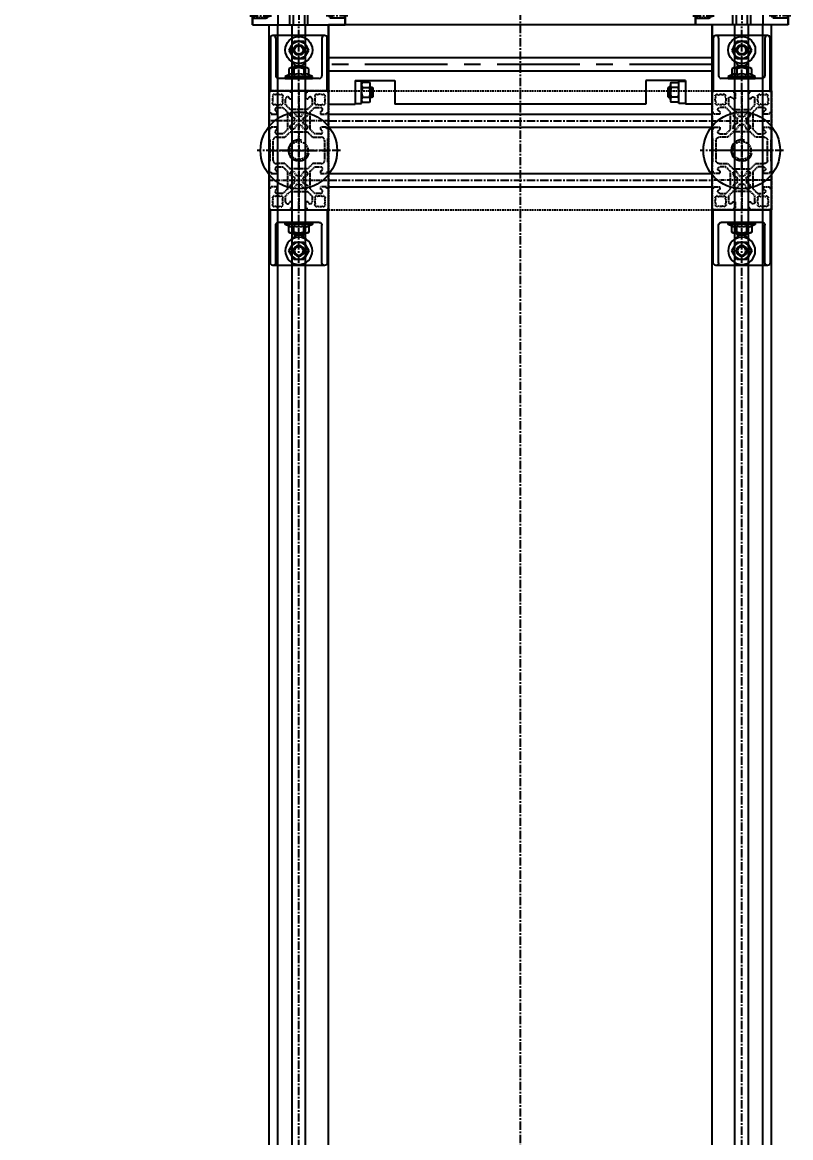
# Model space of a CAD drawing. Header units: inches. Extents: x 0 to 77285, y -118 to 40065.
# Drawn here: x 12786 to 13367, y 21968 to 22813 of the extents above; entities that cross this region are included whole.
import ezdxf

# ---------------------------------------------------------------- set-up
doc = ezdxf.new("R2010")
doc.units = ezdxf.units.IN
doc.header["$LTSCALE"] = 5
doc.header["$MEASUREMENT"] = 0
for name, pattern in [('CENTER', [2, 1.25, -0.25, 0.25, -0.25]), ('CENTERX2', [4, 2.5, -0.5, 0.5, -0.5]), ('HIDDEN', [0.375, 0.25, -0.125])]:
    doc.linetypes.add(name, pattern=pattern)
for name, color, linetype in [('11', 1, 'CENTER'), ('22', 2, 'HIDDEN'), ('44', 4, 'Continuous'), ('77', 40, 'HIDDEN'), ('A', 8, 'Continuous'), ('B', 123, 'Continuous'), ('G', 231, 'Continuous'), ('T', 3, 'Continuous')]:
    doc.layers.add(name, color=color, linetype=linetype)
doc.styles.add('SCI', font='')
doc.styles.get('SCI').set_extended_font_data('Gulim')
doc.dimstyles.new('SCH', dxfattribs={"dimtxt": 2.5, "dimasz": 2, "dimexe": 1.25, "dimexo": 0.625, "dimtad": 1, "dimdec": 8, "dimtxsty": 'SCI', "dimcen": 2.5, "dimclrd": 4, "dimclre": 4, "dimclrt": 7, "dimadec": 8, "dimazin": 2, "dimtfac": 1, "dimtdec": 8, "dimtmove": 0, "dimatfit": 3, "dimfxl": 1, "dimarcsym": 0})

# ---------------------------------------------------------------- blocks, each defined once
blk = doc.blocks.new('A$C2389a0cc')
for p, q in [((0, 60), (20, 60)), ((0, 0), (0, 60)), ((20, 42), (20, 60)), ((20, 42), (20, 60)), ((20, 42.5), (20, 59.5)), ((20, 59.5), (25, 59.5)), ((20, 59.5), (25, 59.5)), ((25, 59.5), (25, 42.5)), ((25, 59.5), (25, 42.5)), ((50, 42), (50, 60)), ((50, 60), (240, 60)), ((240, 42), (240, 60)), ((265, 59.5), (265, 42.5)), ((270, 59.5), (265, 59.5)), ((265, 59.5), (265, 42.5)), ((270, 59.5), (265, 59.5)), ((290, 60), (270, 60)), ((270, 42), (270, 60)), ((270, 42), (270, 60)), ((270, 42.5), (270, 59.5)), ((290, 0), (290, 60)), ((25, 56.63), (25, 45.37)), ((25, 56.63), (25, 45.37)), ((25.58, 58.51), (30.92, 58.51)), ((25.58, 58.51), (30.92, 58.51)), ((25.58, 54.75), (30.92, 54.75)), ((25.58, 54.75), (30.92, 54.75)), ((31.5, 56.63), (31.5, 45.37)), ((31.5, 56.63), (31.5, 45.37)), ((32.72, 55), (31.5, 55)), ((32.72, 55), (31.5, 55)), ((31.5, 54.32), (33.4, 54.32)), ((31.5, 54.32), (33.4, 54.32)), ((32.72, 47), (32.72, 55)), ((33.4, 54.32), (32.72, 55)), ((32.72, 47), (32.72, 55)), ((33.4, 54.32), (32.72, 55)), ((33.4, 47.68), (33.4, 54.32)), ((33.4, 47.68), (33.4, 54.32)), ((256.6, 54.32), (257.28, 55)), ((256.6, 54.32), (257.28, 55)), ((256.6, 47.68), (256.6, 54.32)), ((258.5, 54.32), (256.6, 54.32)), ((256.6, 47.68), (256.6, 54.32)), ((258.5, 54.32), (256.6, 54.32)), ((257.28, 47), (257.28, 55)), ((257.28, 55), (258.5, 55)), ((257.28, 47), (257.28, 55)), ((257.28, 55), (258.5, 55)), ((258.5, 56.63), (258.5, 45.37)), ((258.5, 56.63), (258.5, 45.37)), ((264.42, 58.51), (259.08, 58.51)), ((264.42, 58.51), (259.08, 58.51)), ((264.42, 54.75), (259.08, 54.75)), ((264.42, 54.75), (259.08, 54.75)), ((265, 56.63), (265, 45.37)), ((265, 56.63), (265, 45.37)), ((25, 42.5), (20, 42.5)), ((25, 42.5), (20, 42.5)), ((25.58, 47.25), (30.92, 47.25)), ((25.58, 47.25), (30.92, 47.25)), ((30.92, 43.49), (25.58, 43.49)), ((30.92, 43.49), (25.58, 43.49)), ((31.5, 47.68), (33.4, 47.68)), ((31.5, 47.68), (33.4, 47.68)), ((31.5, 47), (32.72, 47)), ((31.5, 47), (32.72, 47)), ((32.72, 47), (33.4, 47.68)), ((32.72, 47), (33.4, 47.68)), ((257.28, 47), (256.6, 47.68)), ((258.5, 47.68), (256.6, 47.68)), ((257.28, 47), (256.6, 47.68)), ((258.5, 47.68), (256.6, 47.68)), ((258.5, 47), (257.28, 47)), ((258.5, 47), (257.28, 47)), ((264.42, 47.25), (259.08, 47.25)), ((264.42, 47.25), (259.08, 47.25)), ((259.08, 43.49), (264.42, 43.49)), ((259.08, 43.49), (264.42, 43.49)), ((265, 42.5), (270, 42.5)), ((265, 42.5), (270, 42.5)), ((20, 42), (50, 42)), ((270, 42), (240, 42)), ((0, 0), (290, 0))]:
    blk.add_line(p, q)
at = {"color": 252}
for p, q in [((0, 35), (290, 35)), ((0, 25), (290, 25))]:
    blk.add_line(p, q, dxfattribs=at)
for centre, radius, start, end in [((28.32, 56.63), 3.32, 145.61575, 214.38425), ((28.32, 56.63), 3.32, 145.61575, 214.38425), ((37.42, 51), 12.42, 162.41205, 197.58795), ((37.42, 51), 12.42, 162.41205, 197.58795), ((28.18, 56.63), 3.32, 325.61575, 34.38425), ((28.18, 56.63), 3.32, 325.61575, 34.38425), ((19.08, 51), 12.42, 342.41205, 17.58795), ((19.08, 51), 12.42, 342.41205, 17.58795), ((261.82, 56.63), 3.32, 145.61575, 214.38425), ((261.82, 56.63), 3.32, 145.61575, 214.38425), ((270.92, 51), 12.42, 162.41205, 197.58795), ((270.92, 51), 12.42, 162.41205, 197.58795), ((261.68, 56.63), 3.32, 325.61575, 34.38425), ((261.68, 56.63), 3.32, 325.61575, 34.38425), ((252.58, 51), 12.42, 342.41205, 17.58795), ((252.58, 51), 12.42, 342.41205, 17.58795), ((28.32, 45.37), 3.32, 145.61575, 214.38425), ((28.32, 45.37), 3.32, 145.61575, 214.38425), ((28.18, 45.37), 3.32, 325.61575, 34.38425), ((28.18, 45.37), 3.32, 325.61575, 34.38425), ((261.82, 45.37), 3.32, 145.61575, 214.38425), ((261.82, 45.37), 3.32, 145.61575, 214.38425), ((261.68, 45.37), 3.32, 325.61575, 34.38425), ((261.68, 45.37), 3.32, 325.61575, 34.38425)]:
    blk.add_arc(centre, radius, start, end)
at = {"layer": '11', "linetype": 'CENTERX2', "ltscale": 5}
blk.add_line((0, 30), (290, 30), dxfattribs=at)
blk = doc.blocks.new('A$Ca5c36658')
for p, q in [((-170, -70), (-170, 0)), ((0, 0), (-170, 0)), ((0, -28.25), (0, 0)), ((-164.5, -21), (-164.5, -49)), ((-148.5, -20), (-163.5, -20)), ((-147.5, -49), (-147.5, -21)), ((-119, -29.25), (-119, -40.75)), ((0, -28.25), (-118, -28.25)), ((0, -41.75), (-118, -41.75)), ((0, -70), (0, -41.75)), ((-163.5, -50), (-148.5, -50)), ((0, -70), (-170, -70))]:
    blk.add_line(p, q)
for centre, start, end in [((-163.5, -21), 90, 180), ((-148.5, -21), 0, 90), ((-118, -29.25), 90, 180), ((-118, -40.75), 180, 270), ((-163.5, -49), 180, 270), ((-148.5, -49), 270, 0)]:
    blk.add_arc(centre, 1, start, end)
at = {"layer": 'G'}
for q in [(-170, -53.82), (0, -51)]:
    blk.add_line((-154, -51), q, dxfattribs=at)
blk = doc.blocks.new('A$C104a9f2b')
for p, q in [((-170, -70), (-170, 0)), ((-170, 0), (0, 0)), ((0, -70), (0, 0)), ((0, -70), (-170, -70))]:
    blk.add_line(p, q)
at = {"layer": '11'}
for p, q in [((-135, 2), (-135, -14.39)), ((-7, 2), (-7, -14.39)), ((-135, -72), (-135, -55.61)), ((-7, -72), (-7, -55.61))]:
    blk.add_line(p, q, dxfattribs=at)
at = {"layer": '22'}
for p, q in [((-136.62, -0.38), (-137, 0)), ((-133, 0), (-133.38, -0.38)), ((-8.62, -0.38), (-9, 0)), ((-5, 0), (-5.38, -0.38)), ((-136.62, -0.38), (-136.62, -11.46)), ((-136.62, -0.38), (-133.38, -0.38)), ((-133.38, -11.46), (-133.38, -0.38)), ((-8.62, -0.38), (-8.62, -11.46)), ((-8.62, -0.38), (-5.38, -0.38)), ((-5.38, -11.46), (-5.38, -0.38)), ((-136.62, -11.46), (-133.38, -11.46)), ((-136.62, -11.46), (-135, -12.39)), ((-135, -12.39), (-133.38, -11.46)), ((-8.62, -11.46), (-5.38, -11.46)), ((-8.62, -11.46), (-7, -12.39)), ((-7, -12.39), (-5.38, -11.46)), ((-136.62, -58.54), (-135, -57.61)), ((-136.62, -69.62), (-136.62, -58.54)), ((-136.62, -58.54), (-133.38, -58.54)), ((-135, -57.61), (-133.38, -58.54)), ((-133.38, -58.54), (-133.38, -69.62)), ((-8.62, -58.54), (-7, -57.61)), ((-8.62, -69.62), (-8.62, -58.54)), ((-8.62, -58.54), (-5.38, -58.54)), ((-7, -57.61), (-5.38, -58.54)), ((-5.38, -58.54), (-5.38, -69.62)), ((-136.62, -69.62), (-137, -70)), ((-136.62, -69.62), (-133.38, -69.62)), ((-133, -70), (-133.38, -69.62)), ((-8.62, -69.62), (-9, -70)), ((-8.62, -69.62), (-5.38, -69.62)), ((-5, -70), (-5.38, -69.62))]:
    blk.add_line(p, q, dxfattribs=at)
at = {"layer": 'T'}
for p, q in [((-137, 0), (-137, -10)), ((-133, 0), (-133, -10)), ((-9, 0), (-9, -10)), ((-5, 0), (-5, -10)), ((-137, -10), (-136.62, -10.66)), ((-137, -10), (-133, -10)), ((-133, -10), (-133.38, -10.66)), ((-9, -10), (-8.62, -10.66)), ((-9, -10), (-5, -10)), ((-5, -10), (-5.38, -10.66)), ((-137, -60), (-136.62, -59.34)), ((-137, -70), (-137, -60)), ((-137, -60), (-133, -60)), ((-133, -60), (-133.38, -59.34)), ((-133, -70), (-133, -60)), ((-9, -60), (-8.62, -59.34)), ((-9, -70), (-9, -60)), ((-9, -60), (-5, -60)), ((-5, -60), (-5.38, -59.34)), ((-5, -70), (-5, -60))]:
    blk.add_line(p, q, dxfattribs=at)
blk = doc.blocks.new('A$Ca14b25c8')
for p, q in [((0, -70), (0, 0)), ((0, 0), (170, 0)), ((170, -70), (170, 0)), ((0, -70), (170, -70))]:
    blk.add_line(p, q)
at = {"layer": '11'}
for p, q in [((40, -13), (40, 0)), ((70, -71), (70, 1)), ((100, -13), (100, 0)), ((0, -35), (170, -35)), ((40, -57), (40, -70)), ((100, -57), (100, -70))]:
    blk.add_line(p, q, dxfattribs=at)
at = {"layer": '22'}
for p, q in [((36.6765, 0), (36.6765, -13)), ((43.3235, -13), (43.3235, 0)), ((96.6765, -13), (96.6765, 0)), ((103.3235, 0), (103.3235, -13)), ((20, -30.812), (0, -30.812)), ((0, -39.188), (19.188, -39.188)), ((36.6765, -70), (36.6765, -57)), ((43.3235, -57), (43.3235, -70)), ((96.6765, -57), (96.6765, -70)), ((103.3235, -70), (103.3235, -57))]:
    blk.add_line(p, q, dxfattribs=at)
at = {"layer": 'A', "linetype": 'Continuous'}
for p, q in [((46.5, -4.2), (46.5, -13)), ((50, 0), (50, -4.2)), ((90, 0), (90, -4.2)), ((93.5, -4.2), (93.5, -13)), ((46.5, -65.8), (46.5, -57)), ((50, -70), (50, -65.8)), ((90, -70), (90, -65.8))]:
    blk.add_line(p, q, dxfattribs=at)
at = {"layer": 'A'}
for p, q in [((46.5, -4.2), (93.5, -4.2)), ((30, -13), (113, -13)), ((154, -15.5), (117.3301, -15.5)), ((20, -47), (20, -23)), ((159, -20.5), (159, -49.5)), ((159, -30.8), (170, -30.8)), ((159, -39.2), (170, -39.2)), ((30, -57), (113, -57)), ((93.5, -65.8), (93.5, -57)), ((154, -54.5), (117.3301, -54.5)), ((46.5, -65.8), (93.5, -65.8))]:
    blk.add_line(p, q, dxfattribs=at)
for centre, radius, start, end in [((30, -23), 10, 90, 180), ((113, -18), 5, 30, 90), ((154, -20.5), 5, 0, 90), ((30, -47), 10, 180, 270), ((154, -49.5), 5, 270, 0), ((113, -52), 5, 270, 330)]:
    blk.add_arc(centre, radius, start, end, dxfattribs=at)
at = {"layer": 'T'}
for p, q in [((36, -13), (36, 0)), ((44, 0), (44, -13)), ((96, 0), (96, -13)), ((104, -13), (104, 0)), ((0, -30), (20, -30)), ((20, -40), (0, -40)), ((36, -57), (36, -70)), ((44, -70), (44, -57)), ((96, -70), (96, -57)), ((104, -57), (104, -70))]:
    blk.add_line(p, q, dxfattribs=at)
blk = doc.blocks.new('A$C47db6cef')
at = {"ltscale": 0.506191}
for p, q in [((0, 43), (0, 28.5)), ((16.5, 45), (2, 45)), ((3.74, 42.67), (4.47, 41.95)), ((8.53, 41.95), (9.26, 42.67)), ((16.5, 43.5), (16.5, 45)), ((28.5, 45), (16.5, 45)), ((17.5, 43.5), (16.5, 43.5)), ((17.5, 39), (17.5, 43.5)), ((27.5, 43.5), (27.5, 39)), ((28.5, 43.5), (27.5, 43.5)), ((28.5, 45), (28.5, 43.5)), ((36.5, 45), (28.5, 45)), ((37, 44.5), (36.5, 45)), ((44.7, 44.5), (37, 44.5)), ((45, 44.2), (44.7, 44.5)), ((45.3, 44.5), (45, 44.2)), ((53, 44.5), (45.3, 44.5)), ((53.5, 45), (53, 44.5)), ((61.5, 45), (53.5, 45)), ((61.5, 43.5), (61.5, 45)), ((73.5, 45), (61.5, 45)), ((62.5, 43.5), (61.5, 43.5)), ((62.5, 39), (62.5, 43.5)), ((72.5, 43.5), (72.5, 39)), ((73.5, 43.5), (72.5, 43.5)), ((73.5, 45), (73.5, 43.5)), ((88, 45), (73.5, 45)), ((80.74, 42.67), (81.47, 41.95)), ((85.53, 41.95), (86.26, 42.67)), ((90, 28.5), (90, 43)), ((3.05, 40.53), (2.33, 41.26)), ((2.33, 35.74), (3.05, 36.47)), ((4.47, 35.05), (3.74, 34.33)), ((9.26, 34.33), (8.53, 35.05)), ((10.67, 41.26), (9.95, 40.53)), ((9.95, 36.47), (10.67, 35.74)), ((12.5, 34.5), (12.5, 39)), ((16, 31), (12.5, 34.5)), ((15.5, 39), (17.5, 39)), ((27.5, 39), (29.5, 39)), ((32.5, 34.5), (29, 31)), ((32.5, 39), (32.5, 34.5)), ((35, 33), (35, 39.5)), ((37.5, 42), (52.5, 42)), ((55, 39.5), (55, 33)), ((57.5, 34.5), (57.5, 39)), ((61, 31), (57.5, 34.5)), ((60.5, 39), (62.5, 39)), ((72.5, 39), (74.5, 39)), ((77.5, 34.5), (74, 31)), ((77.5, 39), (77.5, 34.5)), ((80.05, 40.53), (79.33, 41.26)), ((79.33, 35.74), (80.05, 36.47)), ((81.47, 35.05), (80.74, 34.33)), ((86.26, 34.33), (85.53, 35.05)), ((87.67, 41.26), (86.95, 40.53)), ((86.95, 36.47), (87.67, 35.74)), ((0, 28.5), (1.5, 28.5)), ((0, 28.5), (0, 16.5)), ((1.5, 28.5), (1.5, 27.5)), ((1.5, 27.5), (6, 27.5)), ((6, 32.5), (10.5, 32.5)), ((6, 27.5), (6, 29.5)), ((10.5, 32.5), (14, 29)), ((14, 29), (14, 22.8)), ((22.2, 31), (16, 31)), ((16, 26.25), (16, 28)), ((19.47, 24.25), (16, 26.25)), ((17, 29), (18.75, 29)), ((18.75, 29), (20.75, 25.53)), ((22.5, 30.7), (22.2, 31)), ((22.8, 31), (22.5, 30.7)), ((29, 31), (22.8, 31)), ((24.25, 25.53), (26.25, 29)), ((29, 26.25), (25.53, 24.25)), ((26.25, 29), (28, 29)), ((29, 28), (29, 26.25)), ((31, 29), (35, 33)), ((31, 16), (31, 29)), ((55, 33), (59, 29)), ((59, 29), (59, 16)), ((67.2, 31), (61, 31)), ((61, 26.25), (61, 28)), ((64.47, 24.25), (61, 26.25)), ((62, 29), (63.75, 29)), ((63.75, 29), (65.75, 25.53)), ((67.5, 30.7), (67.2, 31)), ((67.8, 31), (67.5, 30.7)), ((74, 31), (67.8, 31)), ((69.25, 25.53), (71.25, 29)), ((74, 26.25), (70.53, 24.25)), ((71.25, 29), (73, 29)), ((74, 28), (74, 26.25)), ((76, 29), (79.5, 32.5)), ((76, 22.8), (76, 29)), ((79.5, 32.5), (84, 32.5)), ((84, 29.5), (84, 27.5)), ((84, 27.5), (88.5, 27.5)), ((88.5, 28.5), (90, 28.5)), ((88.5, 27.5), (88.5, 28.5)), ((90, 16.5), (90, 28.5)), ((1.5, 17.5), (1.5, 16.5)), ((6, 17.5), (1.5, 17.5)), ((6, 15.5), (6, 17.5)), ((14, 22.8), (14.3, 22.5)), ((14.3, 22.5), (14, 22.2)), ((14, 22.2), (14, 16)), ((16, 18.75), (19.47, 20.75)), ((16, 17), (16, 18.75)), ((20.75, 19.47), (18.75, 16)), ((26.25, 16), (24.25, 19.47)), ((25.53, 20.75), (29, 18.75)), ((29, 18.75), (29, 17)), ((61, 18.75), (64.47, 20.75)), ((61, 17), (61, 18.75)), ((65.75, 19.47), (63.75, 16)), ((71.25, 16), (69.25, 19.47)), ((70.53, 20.75), (74, 18.75)), ((74, 18.75), (74, 17)), ((75.7, 22.5), (76, 22.8)), ((76, 22.2), (75.7, 22.5)), ((76, 16), (76, 22.2)), ((84, 17.5), (84, 15.5)), ((88.5, 17.5), (84, 17.5)), ((88.5, 16.5), (88.5, 17.5)), ((0, 16.5), (0, 2)), ((1.5, 16.5), (0, 16.5)), ((3.05, 8.53), (2.33, 9.26)), ((3.74, 10.67), (4.47, 9.95)), ((10.5, 12.5), (6, 12.5)), ((8.53, 9.95), (9.26, 10.67)), ((10.67, 9.26), (9.95, 8.53)), ((14, 16), (10.5, 12.5)), ((12.5, 10.5), (16, 14)), ((12.5, 6), (12.5, 10.5)), ((16, 14), (22.2, 14)), ((18.75, 16), (17, 16)), ((22.2, 14), (22.5, 14.3)), ((22.5, 14.3), (22.8, 14)), ((22.8, 14), (29, 14)), ((28, 16), (26.25, 16)), ((29, 14), (32.5, 10.5)), ((35, 12), (31, 16)), ((32.5, 10.5), (32.5, 6)), ((35, 5.5), (35, 12)), ((59, 16), (55, 12)), ((55, 12), (55, 5.5)), ((57.5, 10.5), (61, 14)), ((57.5, 6), (57.5, 10.5)), ((61, 14), (67.2, 14)), ((63.75, 16), (62, 16)), ((67.2, 14), (67.5, 14.3)), ((67.5, 14.3), (67.8, 14)), ((67.8, 14), (74, 14)), ((73, 16), (71.25, 16)), ((74, 14), (77.5, 10.5)), ((79.5, 12.5), (76, 16)), ((77.5, 10.5), (77.5, 6)), ((80.05, 8.53), (79.33, 9.26)), ((84, 12.5), (79.5, 12.5)), ((80.74, 10.67), (81.47, 9.95)), ((85.53, 9.95), (86.26, 10.67)), ((87.67, 9.26), (86.95, 8.53)), ((90, 16.5), (88.5, 16.5)), ((90, 2), (90, 16.5)), ((2, 0), (16.5, 0)), ((2.33, 3.74), (3.05, 4.47)), ((4.47, 3.05), (3.74, 2.33)), ((9.26, 2.33), (8.53, 3.05)), ((9.95, 4.47), (10.67, 3.74)), ((17.5, 6), (15.5, 6)), ((16.5, 1.5), (17.5, 1.5)), ((16.5, 0), (16.5, 1.5)), ((16.5, 0), (28.5, 0)), ((17.5, 1.5), (17.5, 6)), ((27.5, 6), (27.5, 1.5)), ((29.5, 6), (27.5, 6)), ((27.5, 1.5), (28.5, 1.5)), ((28.5, 1.5), (28.5, 0)), ((28.5, 0), (35.55, 0)), ((35.55, 0), (36.05, 0.5)), ((36.05, 0.5), (44.7, 0.5)), ((52.5, 3), (37.5, 3)), ((44.7, 0.5), (45, 0.8)), ((45, 0.8), (45.3, 0.5)), ((45.3, 0.5), (53.95, 0.5)), ((53.95, 0.5), (54.45, 0)), ((62.5, 6), (60.5, 6)), ((61.5, 1.5), (62.5, 1.5)), ((61.5, 0), (61.5, 1.5)), ((62.5, 1.5), (62.5, 6)), ((72.5, 6), (72.5, 1.5)), ((74.5, 6), (72.5, 6)), ((72.5, 1.5), (73.5, 1.5)), ((73.5, 1.5), (73.5, 0)), ((79.33, 3.74), (80.05, 4.47)), ((81.47, 3.05), (80.74, 2.33)), ((86.26, 2.33), (85.53, 3.05)), ((86.95, 4.47), (87.67, 3.74))]:
    blk.add_line(p, q, dxfattribs=at)
for p, q in [((54.45, 0), (61.5, 0)), ((61.5, 0), (73.5, 0)), ((73.5, 0), (88, 0))]:
    blk.add_line(p, q)
for centre, radius, start, end in [((2, 43), 2, 90, 180), ((6.5, 38.5), 5, 123.46304, 146.53696), ((6.5, 38.5), 4, 59.47751, 120.52249), ((6.5, 38.5), 5, 33.46304, 56.53696), ((83.5, 38.5), 5, 123.46304, 146.53696), ((83.5, 38.5), 4, 59.47751, 120.52249), ((83.5, 38.5), 5, 33.46304, 56.53696), ((88, 43), 2, 0, 90), ((6.5, 38.5), 5, 213.46304, 236.53696), ((6.5, 38.5), 4, 149.47751, 210.52249), ((6.5, 38.5), 4, 239.47751, 300.52249), ((6.5, 38.5), 5, 303.46304, 326.53696), ((6.5, 38.5), 4, 329.47751, 30.52249), ((14, 39), 1.5, 0, 180), ((31, 39), 1.5, 0, 180), ((37.5, 39.5), 2.5, 90, 180), ((52.5, 39.5), 2.5, 0, 90), ((59, 39), 1.5, 0, 180), ((76, 39), 1.5, 0, 180), ((83.5, 38.5), 5, 213.46304, 236.53696), ((83.5, 38.5), 4, 149.47751, 210.52249), ((83.5, 38.5), 4, 239.47751, 300.52249), ((83.5, 38.5), 5, 303.46304, 326.53696), ((83.5, 38.5), 4, 329.47751, 30.52249), ((6, 31), 1.5, 90, 270), ((17, 28), 1, 90, 180), ((22.5, 22.5), 3.5, 60, 120), ((28, 28), 1, 0, 90), ((62, 28), 1, 90, 180), ((67.5, 22.5), 3.5, 60, 120), ((73, 28), 1, 0, 90), ((84, 31), 1.5, 270, 90), ((17, 17), 1, 180, 270), ((22.5, 22.5), 3.5, 150, 210), ((22.5, 22.5), 3.5, 240, 300), ((22.5, 22.5), 3.5, 330, 30), ((28, 17), 1, 270, 0), ((62, 17), 1, 180, 270), ((67.5, 22.5), 3.5, 150, 210), ((67.5, 22.5), 3.5, 240, 300), ((67.5, 22.5), 3.5, 330, 30), ((73, 17), 1, 270, 0), ((6.5, 6.5), 5, 123.46304, 146.53696), ((6.5, 6.5), 4, 149.47751, 210.52249), ((6.5, 6.5), 4, 59.47751, 120.52249), ((6, 14), 1.5, 90, 270), ((6.5, 6.5), 5, 33.46304, 56.53696), ((6.5, 6.5), 4, 329.47751, 30.52249), ((83.5, 6.5), 5, 123.46304, 146.53696), ((83.5, 6.5), 4, 149.47751, 210.52249), ((83.5, 6.5), 4, 59.47751, 120.52249), ((84, 14), 1.5, 270, 90), ((83.5, 6.5), 5, 33.46304, 56.53696), ((83.5, 6.5), 4, 329.47751, 30.52249), ((2, 2), 2, 180, 270), ((6.5, 6.5), 5, 213.46304, 236.53696), ((6.5, 6.5), 4, 239.47751, 300.52249), ((6.5, 6.5), 5, 303.46304, 326.53696), ((14, 6), 1.5, 180, 0), ((31, 6), 1.5, 180, 0), ((37.5, 5.5), 2.5, 180, 270), ((52.5, 5.5), 2.5, 270, 0), ((59, 6), 1.5, 180, 0), ((76, 6), 1.5, 180, 0), ((83.5, 6.5), 5, 213.46304, 236.53696), ((83.5, 6.5), 4, 239.47751, 300.52249), ((83.5, 6.5), 5, 303.46304, 326.53696), ((88, 2), 2, 270, 0)]:
    blk.add_arc(centre, radius, start, end, dxfattribs=at)
at = {"layer": '11', "ltscale": 0.506191}
for p, q in [((22.5, 45), (22.5, 0)), ((67.5, 0), (67.5, 45)), ((90, 22.5), (0, 22.5))]:
    blk.add_line(p, q, dxfattribs=at)
at = {"layer": '11'}
blk.add_line((45, 45), (45, 0), dxfattribs=at)
at = {"layer": 'A', "ltscale": 0.506191}
for p, q in [((0, 45), (0, 43)), ((2, 45), (0, 45)), ((53.5, 45), (36.5, 45)), ((90, 45), (88, 45)), ((90, 43), (90, 45)), ((0, 2), (0, 0)), ((0, 0), (2, 0)), ((35.55, 0), (54.45, 0)), ((90, 0), (90, 2))]:
    blk.add_line(p, q, dxfattribs=at)
at = {"layer": 'A'}
blk.add_line((88, 0), (90, 0), dxfattribs=at)
blk = doc.blocks.new('A$C632A6005')
for p, q in [((-21.5, 0), (-21.5, -40)), ((21.5, 0), (-21.5, 0)), ((21.5, -40.1), (21.5, 0)), ((-17.5, -40), (-17.5, -11.5)), ((-15.5, -9.5), (15.5, -9.5)), ((10.25, -9.5), (-10.25, -9.5)), ((-10.25, -9.5), (-10.25, -11)), ((-10.25, -11), (10.25, -11)), ((-10.25, -11), (-7.51, -12.3)), ((-7.51, -12.3), (-7.51, -16.89)), ((-3.75, -16.86), (-3.75, -12.3)), ((3.76, -16.86), (3.76, -12.3)), ((7.51, -12.3), (10.25, -11)), ((7.51, -16.89), (7.51, -12.3)), ((10.25, -11), (10.25, -9.5)), ((17.5, -40), (17.5, -11.5)), ((-7.51, -16.89), (-6.44, -17.5)), ((-3.75, -24.5), (-7.5, -31)), ((-6.44, -17.5), (6.45, -17.5)), ((-4, -18.2), (-4, -17.5)), ((-4, -18.2), (4, -18.2)), ((-3.2, -19), (-4, -18.2)), ((3.75, -24.5), (-3.75, -24.5)), ((-3.2, -19), (3.2, -19)), ((3.2, -19), (4, -18.2)), ((7.51, -31), (3.75, -24.5)), ((4, -18.2), (4, -17.5)), ((6.45, -17.5), (7.51, -16.89)), ((-7.5, -31), (-3.75, -37.5)), ((3.75, -37.5), (7.51, -31)), ((-19.5, -42), (19.6, -42)), ((-3.75, -37.5), (3.75, -37.5))]:
    blk.add_line(p, q)
for radius in [10.25, 6.5, 4, 3.2]:
    blk.add_circle((0, -31), radius)
for centre, radius, start, end in [((-15.5, -11.5), 2, 89.99999, 180.00003), ((-5.63, -9.89), 3.06, 232.12112, 307.87888), ((-5.63, -14.44), 3.06, 232.12112, 307.87888), ((0, -1.68), 11.26, 250.52878, 289.47122), ((0, -6.24), 11.26, 250.52878, 289.47122), ((5.63, -9.89), 3.06, 232.12112, 307.87888), ((5.63, -14.44), 3.06, 232.12112, 307.87888), ((15.5, -11.5), 2, 0.00001, 89.99999), ((0, -22.5), 4.1, 121.38856, 166.72724), ((0, -22.5), 4.1, 13.27276, 58.61144), ((-19.5, -40), 2, 180.00003, 270.00001), ((-19.5, -40), 2, 270.00001, 0.00002), ((19.5, -40), 2, 180.00003, 270.00001), ((19.6, -40.1), 1.9, 270.00001, 0.00002)]:
    blk.add_arc(centre, radius, start, end)
blk = doc.blocks.new('A$C08fce532')
for p, q in [((-22.5, 90), (-22.5, 0)), ((-22.5, 90), (-22.5, 0)), ((312.5, 90), (22.5, 90)), ((22.5, 0), (22.5, 90)), ((312.5, 0), (312.5, 90)), ((357.5, 90), (357.5, 0)), ((312.5, 0), (22.5, 0))]:
    blk.add_line(p, q)
at = {"layer": '11'}
for p, q in [((312.5, 67.5), (22.5, 67.5)), ((-31.5, 45), (31.5, 45)), ((303.5, 45), (366.5, 45)), ((312.5, 22.5), (22.5, 22.5))]:
    blk.add_line(p, q, dxfattribs=at)
at = {"layer": '22'}
for centre in [(0, 45), (335, 45)]:
    blk.add_circle(centre, 6.92, dxfattribs=at)
at = {"layer": '44'}
for centre in [(0, 45), (335, 45)]:
    blk.add_circle(centre, 29, dxfattribs=at)
at = {"layer": 'A'}
for p, q in [((312.5, 72.5), (22.5, 72.5)), ((312.5, 62.5), (22.5, 62.5)), ((312.5, 27.5), (22.5, 27.5)), ((312.5, 17.5), (22.5, 17.5))]:
    blk.add_line(p, q, dxfattribs=at)
at = {"layer": 'T'}
for centre in [(0, 45), (335, 45)]:
    blk.add_arc(centre, 8, 255, 165, dxfattribs=at)
at = {"xscale": -1.000000000000001, "rotation": 90}
blk.add_blockref('A$C47db6cef', (22.5, 90), dxfattribs=at)
at = {"rotation": 270}
blk.add_blockref('A$C47db6cef', (312.5, 90), dxfattribs=at)
at = {"layer": '44', "xscale": -1, "rotation": 180}
for p in [(0, 90), (335, 90)]:
    blk.add_blockref('A$C632A6005', p, dxfattribs=at)
at = {"layer": '44'}
for p in [(0, 0), (335, 0)]:
    blk.add_blockref('A$C632A6005', p, dxfattribs=at)
blk = doc.blocks.new('A$C8e4350b7')
for p, q in [((7340, 190), (180, 190)), ((7340, 145), (180, 145)), ((7340, -145), (180, -145)), ((7340, -190), (180, -190))]:
    blk.add_line(p, q)
at = {"layer": '11'}
for p, q in [((7340, 167.5), (180, 167.5)), ((10, 0), (180, 0)), ((180, 0), (7340, 0)), ((7340, -167.5), (180, -167.5))]:
    blk.add_line(p, q, dxfattribs=at)
at = {"layer": 'B'}
for p, q in [((7340, 172.65), (180, 172.65)), ((7340, 162.35), (180, 162.35)), ((7340, -162.35), (180, -162.35)), ((7340, -172.65), (180, -172.65))]:
    blk.add_line(p, q, dxfattribs=at)
at = {"layer": 'G'}
for p, q in [((7340, 183.5), (180, 183.5)), ((7340, -183.5), (180, -183.5))]:
    blk.add_line(p, q, dxfattribs=at)
at = {"xscale": -1, "rotation": 180}
for name, p in [('A$C104a9f2b', (180, 132.5)), ('A$Ca14b25c8', (10, 132.5)), ('A$Ca5c36658', (180, 132.5))]:
    blk.add_blockref(name, p, dxfattribs=at)
at = {"rotation": 270}
blk.add_blockref('A$C2389a0cc', (180, 145), dxfattribs=at)
for name, p in [('A$C104a9f2b', (180, -132.5)), ('A$Ca14b25c8', (10, -132.5)), ('A$Ca5c36658', (180, -132.5))]:
    blk.add_blockref(name, p)
at = {"layer": '77', "rotation": 270}
blk.add_blockref('A$C08fce532', (230, 167.5), dxfattribs=at)
blk = doc.blocks.new('*D395')
at = {"color": 4, "lineweight": -2, "transparency": 16777216}
for p, q in [((12910.15, 22980.55), (10205.36, 22980.55)), ((10305.36, 22820.55), (10305.36, 15530.55)), ((12910.65, 15370.55), (10205.36, 15370.55))]:
    blk.add_line(p, q, dxfattribs=at)
at = {"color": 4, "transparency": 16777216}
for points in [[(10278.69, 22820.55), (10332.03, 22820.55), (10305.36, 22980.55)], [(10278.69, 15530.55), (10332.03, 15530.55), (10305.36, 15370.55)]]:
    blk.add_solid(points, dxfattribs=at)
at = {"layer": 'Defpoints', "color": 0, "transparency": 16777216}
for p in [(12960.15, 22980.55), (10305.36, 15370.55), (12960.65, 15370.55)]:
    blk.add_point(p, dxfattribs=at)
at = {"color": 7, "transparency": 16777216, "insert": (10152.56, 19175.55), "char_height": 200, "attachment_point": 5, "rotation": 90, "style": 'SCI'}
blk.add_mtext('7610', dxfattribs=at)
blk = doc.blocks.new('*D419')
at = {"color": 4, "lineweight": -2, "transparency": 16777216}
for p, q in [((12901.33, 26433.05), (8765.28, 26433.05)), ((8865.28, 26273.05), (8865.28, 15530.55)), ((12910.65, 15370.55), (8765.28, 15370.55))]:
    blk.add_line(p, q, dxfattribs=at)
at = {"color": 4, "transparency": 16777216}
for points in [[(8838.61, 26273.05), (8891.95, 26273.05), (8865.28, 26433.05)], [(8838.61, 15530.55), (8891.95, 15530.55), (8865.28, 15370.55)]]:
    blk.add_solid(points, dxfattribs=at)
at = {"layer": 'Defpoints', "color": 0, "transparency": 16777216}
for p in [(12951.33, 26433.05), (8865.28, 15370.55), (12960.65, 15370.55)]:
    blk.add_point(p, dxfattribs=at)
at = {"color": 7, "transparency": 16777216, "insert": (8700.23, 20901.8), "char_height": 200, "attachment_point": 5, "rotation": 90, "style": 'SCI'}
blk.add_mtext('11062,5', dxfattribs=at)

msp = doc.modelspace()

# ---------------------------------------------------------------- block references
at = {"rotation": 270}
msp.add_blockref('A$C8e4350b7', (13162.6497809, 22990.55047629), dxfattribs=at)

# ---------------------------------------------------------------- dimensions: what is measured, and where the dimension line sits
for base, p1, picture, middle in [((8865.2812807637, 15370.550476295), (12951.3292728223, 26433.0504762968), '*D419', (8700.2346762364, 20901.8004762959)), ((10305.3608523181, 15370.550476295), (12960.1497808979, 22980.550476295), '*D395', (10152.5645806803, 19175.550476295))]:
    dim = msp.add_linear_dim(base=base, p1=p1, p2=(12960.649780898, 15370.550476295), angle=90, dimstyle='SCH', override={"dimscale": 80})
    dim.commit()
    dim.dimension.update_dxf_attribs({"geometry": picture, "text_midpoint": middle})

doc.saveas('drawing.dxf')
